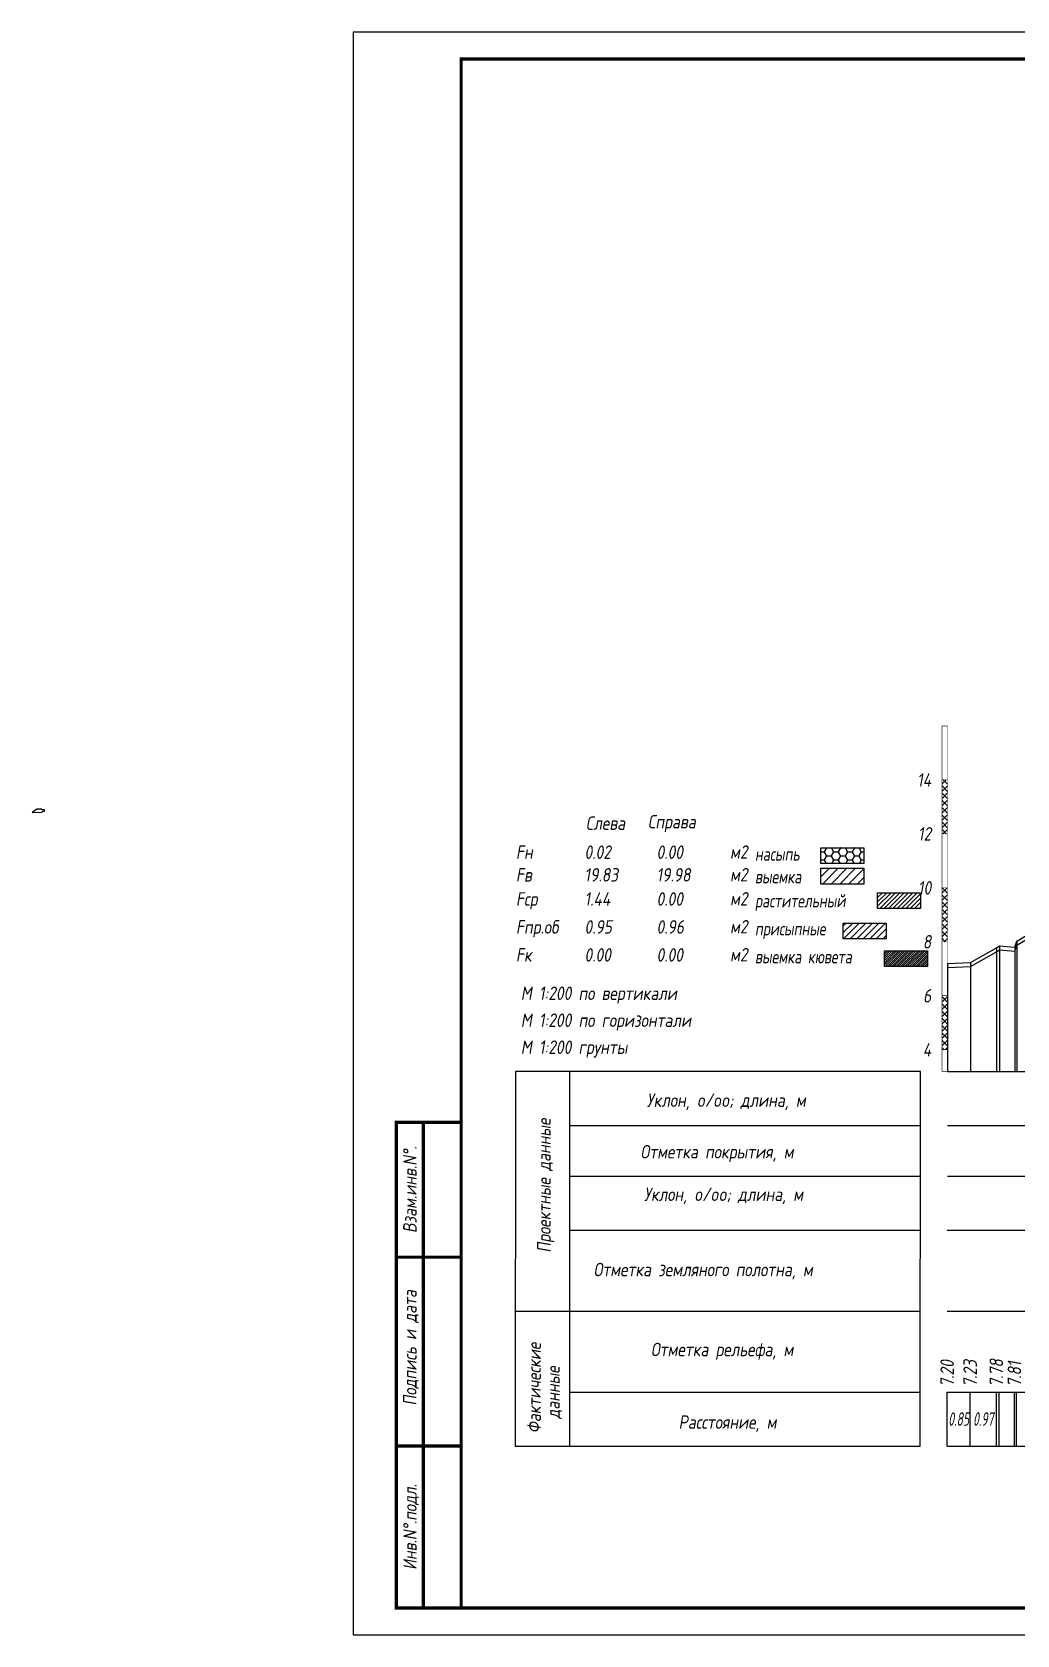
# Model space of a CAD drawing. Extents: x -717 to 1451, y -133302 to 233.
# Drawn here: x -89.5 to 92.9, y -104137.4 to -103840.4 of the extents above; entities that cross this region are included whole.
import ezdxf
from ezdxf.enums import TextEntityAlignment as Align

# ---------------------------------------------------------------- set-up
doc = ezdxf.new("R2010")
doc.units = 0
for name, color, linetype in [('Зарамочное оформление', 7, 'Continuous'), ('Код_510', 7, 'Continuous'), ('Линейка абсолютных высот', 7, 'Continuous'), ('Объем выемки', 7, 'Continuous'), ('Объем кюветов', 7, 'Continuous'), ('Объем насыпи', 7, 'Continuous'), ('Объем присыпных обочин', 7, 'Continuous'), ('Объем срезки растительного слоя', 7, 'Continuous'), ('Объём_2650', 7, 'Continuous'), ('Таблица', 7, 'Continuous'), ('Черный поперечник', 3, 'Continuous')]:
    doc.layers.add(name, color=color, linetype=linetype)
for name, color, linetype, true_color in [('Контур_2570', 7, 'Continuous', 0x80ff00), ('Объём_2563', 7, 'Continuous', 0xff8000), ('Объём_2570', 7, 'Continuous', 0x80ff00), ('Объём_2600', 7, 'Continuous', 0x808000), ('Объём_2620', 2, 'Continuous', 0xffff00)]:
    doc.layers.add(name, color=color, linetype=linetype, true_color=true_color)
doc.styles.add('М', font='romand.shx', dxfattribs={"width": 0.8, "oblique": 10, "height": 2.5})
pattern_1 = [(45.0000013, (0, 0), (-0.6735192404, 0.673519211), []), (135.0000003, (0, 0), (-0.673519222, -0.67351923), [])]

# ---------------------------------------------------------------- blocks, each defined once
blk = doc.blocks.new('условные обозначения')
at = {"layer": 'Объём_2563'}
h = blk.add_hatch(dxfattribs=at)
h.set_pattern_fill('ANSI31', color=256, scale=0.3)
h.set_pattern_definition([(45, (-34.5, -100.5), (-0.673519, 0.673519), [])])
h.paths.add_polyline_path([(18.26, 7.53), (27.08, 7.53), (27.08, 4.62), (18.26, 4.62)])
at = {"layer": 'Объём_2570'}
h = blk.add_hatch(dxfattribs=at)
h.set_pattern_fill('ANSI31', color=3, scale=0.2)
h.set_pattern_definition([(45, (-32.9034, -100.5), (-0.4490128, 0.4490128), [])])
h.paths.add_polyline_path([(25.29, 13.16), (34.12, 13.16), (34.12, 10.25), (25.29, 10.25)])
at = {"layer": 'Объём_2600'}
h = blk.add_hatch(dxfattribs=at)
h.set_pattern_fill('ANSI31', color=6, scale=0.4)
h.set_pattern_definition([(45, (-34.5, -100.5), (-0.898026, 0.898026), [])])
h.paths.add_polyline_path([(13.63, 17.67), (22.46, 17.67), (22.46, 14.76), (13.63, 14.76)])
at = {"layer": 'Объём_2620'}
h = blk.add_hatch(dxfattribs=at)
h.set_pattern_fill('ANSI31', color=2, scale=0.1)
h.set_pattern_definition([(45, (-33.755, -100.5), (-0.2245064, 0.2245064), [])])
h.paths.add_polyline_path([(26.75, 2.41), (35.57, 2.41), (35.57, -0.5), (26.75, -0.5)])
at = {"layer": 'Объём_2650'}
h = blk.add_hatch(dxfattribs=at)
h.set_pattern_fill('HONEY', color=5, scale=0.3)
h.set_pattern_definition([(0, (-34.5, -100.5), (1.42875, 0.824889), [0.9525, -1.905]), (120, (-34.5, -100.5), (-1.42875, 0.824889), [0.9525, -1.905]), (60, (-34.5, -100.5), (3e-09, 1.6497784), [-1.905, 0.9525])])
h.paths.add_polyline_path([(13.63, 21.49), (22.46, 21.49), (22.46, 18.58), (13.63, 18.58)])
at = {"layer": 'Объём_2563'}
blk.add_lwpolyline([(18.26, 7.53), (27.08, 7.53), (27.08, 4.62), (18.26, 4.62)], close=True, dxfattribs=at)
at = {"layer": 'Объём_2620', "color": 2}
blk.add_lwpolyline([(26.75, 2.41), (35.57, 2.41), (35.57, -0.5), (26.75, -0.5)], close=True, dxfattribs=at)
at = {"layer": 'Объём_2650', "color": 5}
blk.add_lwpolyline([(13.63, 21.49), (22.46, 21.49), (22.46, 18.58), (13.63, 18.58)], close=True, dxfattribs=at)
at = {"layer": 'Объём_2650', "color": 6}
blk.add_lwpolyline([(13.63, 17.67), (22.46, 17.67), (22.46, 14.76), (13.63, 14.76)], close=True, dxfattribs=at)
at = {"layer": 'Объём_2650', "color": 3}
blk.add_lwpolyline([(25.29, 13.16), (34.12, 13.16), (34.12, 10.25), (25.29, 10.25)], close=True, dxfattribs=at)
at = {"layer": 'Объем насыпи', "color": 1, "style": 'М', "oblique": 10, "width": 0.8}
for s, p in [('насыпь', (0.09, 19.09)), ('выемка', (0.09, 14.89)), ('растительный', (0.09, 10.42)), ('присыпные', (0.09, 5.24)), ('выемка кювета', (0.09, 0.06))]:
    blk.add_text(s, height=2.5, dxfattribs=at).set_placement(p)

msp = doc.modelspace()

# ---------------------------------------------------------------- hatches: boundary and pattern name
at = {"layer": 'Линейка абсолютных высот'}
h = msp.add_hatch(dxfattribs=at)
h.set_pattern_fill('ANSI37', scale=0.3, style=0)
h.set_pattern_definition(pattern_1)
h.paths.add_polyline_path([(80, -103988.988), (80, -103978.988), (79, -103978.988), (79, -103988.988)])
h = msp.add_hatch(dxfattribs=at)
h.set_pattern_fill('ANSI37', scale=0.3, style=0)
h.set_pattern_definition(pattern_1)
h.paths.add_polyline_path([(80, -104008.988), (80, -103998.988), (79, -103998.988), (79, -104008.988)])
h = msp.add_hatch(dxfattribs=at)
h.set_pattern_fill('ANSI37', scale=0.3, style=0)
h.set_pattern_definition(pattern_1)
h.paths.add_polyline_path([(80, -104028.988), (80, -104018.988), (79, -104018.988), (79, -104028.988)])

# ---------------------------------------------------------------- linework, layer by layer
at = {"layer": 'Код_510'}
for p, q in [((79.946, -104102.421), (79.946, -104092.421)), ((84.202, -104102.421), (84.202, -104092.421)), ((89.055, -104102.421), (89.055, -104092.421)), ((89.608, -104102.421), (89.608, -104092.421)), ((92.405, -104102.421), (92.405, -104092.421)), ((92.795, -104102.421), (92.795, -104092.421))]:
    msp.add_line(p, q, dxfattribs=at)
at = {"layer": 'Контур_2570', "flags": 128}
msp.add_lwpolyline([(80, -104013.75), (84.256, -104013.572), (89.109, -104010.861), (89.662, -104010.475), (92.459, -104010.713), (92.849, -104009.633), (92.849, -104009.633), (151.771, -103974.441)], dxfattribs=at)
at = {"layer": 'Линейка абсолютных высот', "color": 7, "const_width": 0.1, "flags": 128}
for points in [[(80, -103978.988), (80, -103968.988), (79, -103968.988), (79, -103978.988), (80, -103978.988)], [(80, -103988.988), (80, -103978.988), (79, -103978.988), (79, -103988.988), (80, -103988.988)], [(80, -103998.988), (80, -103988.988), (79, -103988.988), (79, -103998.988), (80, -103998.988)], [(80, -104008.988), (80, -103998.988), (79, -103998.988), (79, -104008.988), (80, -104008.988)], [(80, -104018.988), (80, -104008.988), (79, -104008.988), (79, -104018.988), (80, -104018.988)], [(80, -104028.988), (80, -104018.988), (79, -104018.988), (79, -104028.988), (80, -104028.988)], [(80, -104033), (80, -104028.988), (79, -104028.988), (79, -104033), (80, -104033)]]:
    msp.add_lwpolyline(points, dxfattribs=at)
at = {"layer": 'Объём_2563', "color": 250, "flags": 128}
msp.add_lwpolyline([(-87.534, -103984.812), (-87.234, -103984.806), (-87.234, -103984.537), (-87.733, -103984.537), (-87.733, -103984.396), (-88.634, -103984.432), (-89.534, -103985.032), (-87.718, -103984.995), (-87.534, -103984.812)], dxfattribs=at)
at = {"layer": 'Таблица'}
for p, q in [((80, -104033), (326.09, -104033)), ((80, -104043), (326.09, -104043)), ((80, -104052.421), (326.09, -104052.421)), ((79.946, -104062.421), (326.036, -104062.421)), ((79.946, -104077.421), (326.036, -104077.421)), ((79.946, -104092.421), (326.036, -104092.421)), ((79.946, -104102.421), (326.036, -104102.421))]:
    msp.add_line(p, q, dxfattribs=at)
at = {"layer": 'Таблица', "linetype": 'Continuous', "flags": 128}
for points in [[(0, -104033), (-0.054, -104102.421)], [(75, -104033), (0, -104033)], [(10, -104033), (10, -104102.421)], [(74.946, -104102.421), (75, -104033)], [(10, -104043), (75, -104043)], [(10, -104052.421), (75, -104052.421)], [(9.946, -104062.421), (74.946, -104062.421)], [(-0.054, -104077.421), (74.946, -104077.421)], [(9.946, -104092.421), (74.946, -104092.421)], [(-0.054, -104102.421), (74.946, -104102.421)]]:
    msp.add_lwpolyline(points, dxfattribs=at)
at = {"layer": 'Черный поперечник', "color": 7}
for p, q in [((92.849, -104008.883), (92.849, -104033)), ((89.109, -104010.111), (89.109, -104033)), ((89.662, -104009.725), (89.662, -104033)), ((92.459, -104009.963), (92.459, -104033)), ((80, -104013), (80, -104033)), ((84.256, -104012.822), (84.256, -104033))]:
    msp.add_line(p, q, dxfattribs=at)
at = {"layer": 'Черный поперечник', "flags": 128}
msp.add_lwpolyline([(80, -104013), (84.256, -104012.822), (89.109, -104010.111), (89.662, -104009.725), (92.459, -104009.963), (92.849, -104008.883), (151.771, -103973.691)], dxfattribs=at)

# ---------------------------------------------------------------- block references
at = {"layer": 'Объём_2570', "xscale": 0.9}
msp.add_blockref('условные обозначения', (44.274, -104013.045), dxfattribs=at)

# ---------------------------------------------------------------- texts
at = {"style": 'М', "oblique": 10, "width": 0.8}
msp.add_text('М 1:200 грунты', height=2.5, dxfattribs=at).set_placement((0.973, -104029.769))
at = {"layer": 'Код_510', "style": 'М', "oblique": 10, "width": 0.8}
for s, p in [('7.20', (79.946, -104091.421)), ('7.23', (84.202, -104091.421)), ('7.78', (89.055, -104091.421)), ('7.81', (92.405, -104091.421))]:
    msp.add_text(s, height=2.5, rotation=90, dxfattribs=at).set_placement(p, align=Align.MIDDLE_LEFT)
at = {"layer": 'Код_510', "style": 'М', "oblique": 10, "width": 0.6}
for s, p in [('0.85', (82.074, -104097.421)), ('0.97', (86.628, -104097.421))]:
    msp.add_text(s, height=2.5, dxfattribs=at).set_placement(p, align=Align.MIDDLE_CENTER)
at = {"layer": 'Линейка абсолютных высот', "style": 'М', "oblique": 10, "width": 0.8}
for s, p in [('14', (77, -103978.988)), ('12', (77, -103988.988)), ('10', (77, -103998.988)), ('8', (77, -104008.988)), ('6', (77, -104018.988)), ('4', (77, -104028.988))]:
    msp.add_text(s, height=2.5, dxfattribs=at).set_placement(p, align=Align.MIDDLE_RIGHT)
at = {"layer": 'Объем выемки', "style": 'М', "oblique": 10, "width": 0.8}
for s, p in [('Fв', (0.085, -103997.835)), ('19.83', (12.785, -103997.835)), ('19.98', (26.126, -103997.835)), ('м2', (39.731, -103997.802))]:
    msp.add_text(s, height=2.5, dxfattribs=at).set_placement(p)
at = {"layer": 'Объем кюветов', "style": 'М', "oblique": 10, "width": 0.8}
for s, p in [('Fк', (0.085, -104012.66)), ('0.00', (12.785, -104012.66)), ('0.00', (26.126, -104012.66)), ('м2', (39.731, -104012.627))]:
    msp.add_text(s, height=2.5, dxfattribs=at).set_placement(p)
at = {"layer": 'Объем насыпи', "style": 'М', "oblique": 10, "width": 0.8}
for s, p in [('Справа', (24.522, -103987.982)), ('Слева', (13.029, -103988.249)), ('Fн', (0.085, -103993.63)), ('0.02', (12.785, -103993.63)), ('0.00', (26.126, -103993.63)), ('м2', (39.731, -103993.597))]:
    msp.add_text(s, height=2.5, dxfattribs=at).set_placement(p)
at = {"layer": 'Объем присыпных обочин', "style": 'М', "oblique": 10, "width": 0.8}
for s, p in [('Fпр.об', (0.085, -104007.481)), ('0.95', (12.785, -104007.481)), ('0.96', (26.126, -104007.481)), ('м2', (39.731, -104007.448))]:
    msp.add_text(s, height=2.5, dxfattribs=at).set_placement(p)
at = {"layer": 'Объем срезки растительного слоя', "style": 'М', "oblique": 10, "width": 0.8}
for s, p in [('Fср', (0.085, -104002.303)), ('1.44', (12.785, -104002.303)), ('0.00', (26.126, -104002.303)), ('м2', (39.731, -104002.269))]:
    msp.add_text(s, height=2.5, dxfattribs=at).set_placement(p)
at = {"layer": 'Таблица', "style": 'М', "oblique": 10, "width": 0.8}
for s, p in [('М 1:200 по вертикали', (0.973, -104019.769)), ('М 1:200 по горизонтали', (0.973, -104024.769)), ('Уклон, o/oo; длина, м', (24.315, -104039.584)), ('Отметка покрытия, м', (23.148, -104049.139)), ('Уклон, o/oo; длина, м', (23.824, -104057.017)), ('Отметка земляного полотна, м', (14.462, -104070.965)), ('Отметка рельефа, м', (25.077, -104085.777)), ('Расстояние, м', (30.202, -104099.23))]:
    msp.add_text(s, height=2.5, dxfattribs=at).set_placement(p)
for s, p in [('Проектные данные ', (6.519, -104066.596)), ('Фактические ', (4.698, -104100.05)), ('данные', (8.204, -104097.345))]:
    msp.add_text(s, height=2.5, rotation=90, dxfattribs=at).set_placement(p)

# ---------------------------------------------------------------- wipeouts: each hides what was drawn before it
msp.add_wipeout([(-10.054, -104042.421), (-22.054, -104042.421), (-22.054, -104132.421), (-10.054, -104132.421)]).dxf.layer = 'Зарамочное оформление'

# ---------------------------------------------------------------- next in the draw order: linework, layer by layer
at = {"flags": 128}
msp.add_lwpolyline([(-30.054, -104137.421), (389.946, -104137.421), (389.946, -103840.421), (-30.054, -103840.421)], close=True, dxfattribs=at)
at = {"const_width": 0.6, "flags": 128}
msp.add_lwpolyline([(-10.054, -104132.421), (384.946, -104132.421), (384.946, -103845.421), (-10.054, -103845.421)], close=True, dxfattribs=at)
at = {"layer": 'Зарамочное оформление', "linetype": 'Continuous', "lineweight": -3, "const_width": 0.6, "flags": 128}
for points in [[(-10.054, -104132.421), (-22.054, -104132.421), (-22.054, -104042.421), (-10.054, -104042.421)], [(-17.054, -104132.421), (-17.054, -104042.421)], [(-22.054, -104067.421), (-10.054, -104067.421)], [(-22.054, -104102.421), (-10.054, -104102.421)]]:
    msp.add_lwpolyline(points, dxfattribs=at)

# ---------------------------------------------------------------- next in the draw order: texts
at = {"layer": 'Зарамочное оформление', "lineweight": 15, "style": 'М', "oblique": 10, "width": 0.8}
for s, p in [('Взам.инв.N%%d.', (-19.554, -104054.921)), ('Подпись и дата', (-19.572, -104084.227)), ('Инв.N%%d.подл.', (-19.554, -104117.421))]:
    msp.add_text(s, height=2.5, rotation=90, dxfattribs=at).set_placement(p, align=Align.MIDDLE_CENTER)

doc.saveas('drawing.dxf')
